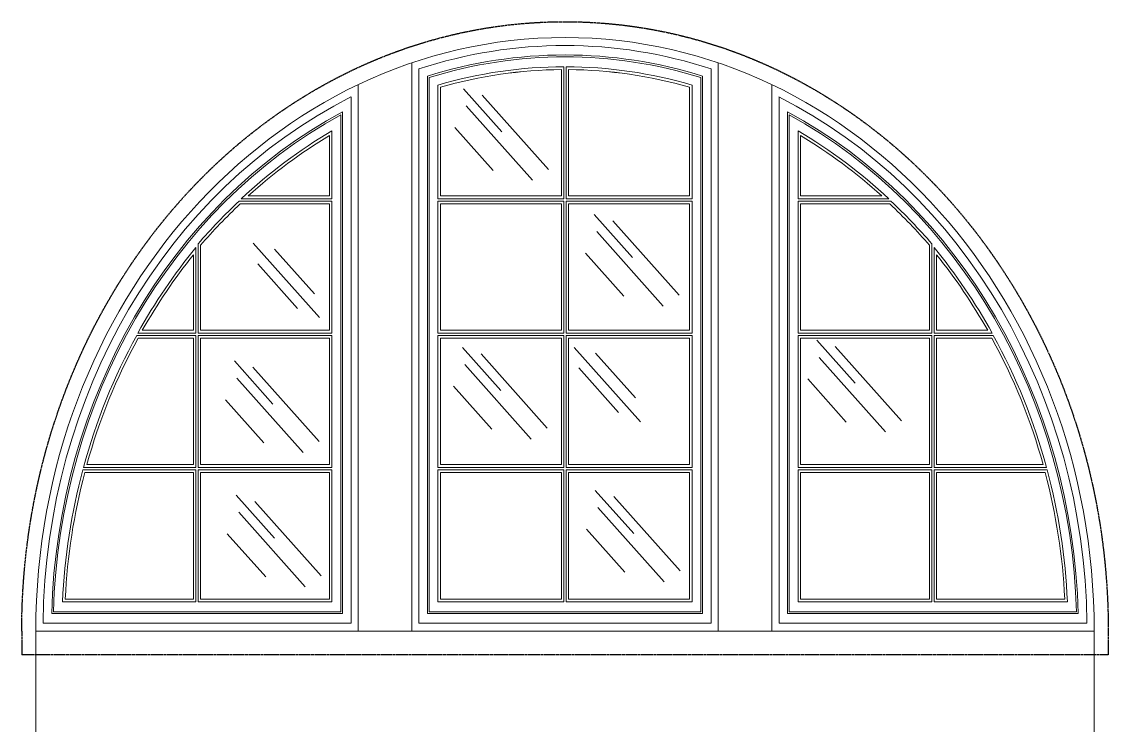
# Model space of a CAD drawing. Header units: inches. Extents: x -6116765 to 6074085, y -988255 to 3489801.
# Drawn here: x -3070241 to -2281770, y 1997135 to 2508146 of the extents above; entities that cross this region are included whole.
import ezdxf

# ---------------------------------------------------------------- set-up
doc = ezdxf.new("R2010")
doc.units = ezdxf.units.IN
doc.linetypes.add('HIDDEN', pattern=[0.375, 0.25, -0.125])
for name, color, linetype, lineweight in [('0_11mm_Line_Weight', 8, 'Continuous', 9), ('0_20mm_Line_Weight', 3, 'Continuous', 20), ('Window_Elevations', 1, 'Continuous', 18)]:
    doc.layers.add(name, color=color, linetype=linetype, lineweight=lineweight)
for name, color, linetype in [('HATCH', 7, 'Continuous'), ('Structural_Concrete', 250, 'Continuous'), ('Wall', 7, 'Continuous')]:
    doc.layers.add(name, color=color, linetype=linetype)

# ---------------------------------------------------------------- blocks, each defined once
blk = doc.blocks.new('A$C01F11D14')
at = {"layer": 'HATCH', "color": 8}
for p, q in [((165.2, 153.3), (301.5, 289.6)), ((0, 34.6), (235.5, 270.1)), ((57, 0), (292.5, 235.5)), ((196.8, 30.8), (333.1, 167.1))]:
    blk.add_line(p, q, dxfattribs=at)
blk = doc.blocks.new('A$C03C83EC0')
at = {"layer": 'HATCH', "color": 8}
for p, q in [((0, 0), (235.5, 235.5)), ((18.1, 75.6), (159.3, 216.9)), ((78.1, 29.4), (219.4, 170.7))]:
    blk.add_line(p, q, dxfattribs=at)
blk = doc.blocks.new('doors_windows_set')
at = {"layer": '0_11mm_Line_Weight'}
for p, q in [((12558.1, 9003.6), (12558.1, 10802.5)), ((13646.7, 9003.6), (13646.7, 10802.5)), ((12583.5, 10783.6), (12583.5, 9029)), ((13621.3, 9029), (13621.3, 10783.6)), ((12367.7, 10733.5), (12367.7, 9003.6)), ((13837.1, 10733.5), (13837.1, 9003.6)), ((12342.3, 9029), (12342.3, 10694.7)), ((13862.5, 9029), (13862.5, 10694.7)), ((11791.6, 9947.1), (11791.6, 10218)), ((14413.3, 9947.1), (14413.3, 10218)), ((11782.6, 9956.1), (11782.6, 10194.8)), ((14422.3, 9956.1), (14422.3, 10194.8)), ((11584.8, 9947.1), (11791.6, 9947.1)), ((11601.1, 9956.1), (11782.6, 9956.1)), ((14620, 9947.1), (14413.3, 9947.1)), ((14603.7, 9956.1), (14422.3, 9956.1)), ((13089.7, 9105.2), (12659.7, 9105.2)), ((13545.1, 9105.2), (13115.1, 9105.2)), ((11248.6, 9029), (12342.3, 9029)), ((12583.5, 9029), (13621.3, 9029)), ((14956.3, 9029), (13862.5, 9029))]:
    blk.add_line(p, q, dxfattribs=at)
for points in [[(13591.3, 10760.9), (13591.3, 9059), (12613.5, 9059), (12613.5, 10760.9)], [(13585.3, 10756.4), (13585.3, 9065), (12619.5, 9065), (12619.5, 10756.4)], [(12312.3, 10647.7), (12312.3, 9059), (11279.2, 9059), (11279.5, 9067.2)], [(12306.3, 10638.1), (12306.3, 9065), (11285.2, 9065)], [(13892.5, 10647.7), (13892.5, 9059), (14925.6, 9059), (14925.4, 9067.2)], [(13898.5, 10638.1), (13898.5, 9065), (14919.6, 9065)]]:
    blk.add_lwpolyline(points, dxfattribs=at)
for points in [[(12650.7, 10372.5), (13098.7, 10372.5), (13098.7, 10790.5, 0.063454), (12650.7, 10732.4)], [(12659.7, 10381.5), (13089.7, 10381.5), (13089.7, 10781.4, 0.0612), (12659.7, 10725.5)], [(13554.1, 10372.5), (13106.1, 10372.5), (13106.1, 10790.5, -0.063454), (13554.1, 10732.4)], [(13545.1, 10381.5), (13115.1, 10381.5), (13115.1, 10781.4, -0.0612), (13545.1, 10725.5)], [(11952.1, 10372.5), (12274.8, 10372.5), (12274.8, 10587.3, 0.0522), (11952.1, 10372.5)], [(14252.8, 10372.5), (13930.1, 10372.5), (13930.1, 10587.3, -0.0522), (14252.8, 10372.5)], [(11945, 10365.1), (12274.8, 10365.1), (12274.8, 9947.1), (11799, 9947.1), (11799, 10229.5, -0.02399)], [(14259.9, 10365.1), (13930.1, 10365.1), (13930.1, 9947.1), (14405.9, 9947.1), (14405.9, 10229.5, 0.02399)], [(11581.2, 9939.7), (11791.6, 9939.7), (11791.6, 9521.7), (11392, 9521.7, -0.066238), (11581.2, 9939.7)], [(14623.6, 9939.7), (14413.3, 9939.7), (14413.3, 9521.7), (14812.8, 9521.7, 0.066238), (14623.6, 9939.7)], [(11390.3, 9514.3), (11791.6, 9514.3), (11791.6, 9096.2), (11317.9, 9096.2, -0.061179), (11390.3, 9514.3)], [(14814.6, 9514.3), (14413.3, 9514.3), (14413.3, 9096.2), (14887, 9096.2, 0.061179), (14814.6, 9514.3)]]:
    blk.add_lwpolyline(points, format="xyb", close=True, dxfattribs=at)
for points in [[(11977.3, 10381.5), (12265.8, 10381.5), (12265.8, 10572.3, 0.046775), (11977.3, 10381.5, 2.835836)], [(14227.5, 10381.5), (13939.1, 10381.5), (13939.1, 10572.3, -0.046775), (14227.5, 10381.5, -2.835836)], [(11948.3, 10356.1), (12265.8, 10356.1), (12265.8, 9956.1), (11808, 9956.1), (11808, 10225.8, -0.023149), (11948.3, 10356.1, -0.36618)], [(14256.6, 10356.1), (13939.1, 10356.1), (13939.1, 9956.1), (14396.9, 9956.1), (14396.9, 10225.8, 0.023149), (14256.6, 10356.1, 0.36618)], [(11586.2, 9930.7), (11782.6, 9930.7), (11782.6, 9530.7), (11404.2, 9530.7, -0.063754), (11586.2, 9930.7, -3.514386)], [(14618.6, 9930.7), (14422.3, 9930.7), (14422.3, 9530.7), (14800.7, 9530.7, 0.063754), (14618.6, 9930.7, 3.514386)], [(11397, 9505.3), (11782.6, 9505.3), (11782.6, 9105.2), (11327.3, 9105.2, -0.058841), (11397, 9505.3, -0.745222)], [(14807.9, 9505.3), (14422.3, 9505.3), (14422.3, 9105.2), (14877.5, 9105.2, 0.058841), (14807.9, 9505.3, 0.745222)]]:
    blk.add_lwpolyline(points, format="xyb", dxfattribs=at)
for points in [[(12650.7, 9947.1), (13098.7, 9947.1), (13098.7, 10365.1), (12650.7, 10365.1)], [(12659.7, 9956.1), (13089.7, 9956.1), (13089.7, 10356.1), (12659.7, 10356.1)], [(13106.1, 9947.1), (13554.1, 9947.1), (13554.1, 10365.1), (13106.1, 10365.1)], [(13115.1, 9956.1), (13545.1, 9956.1), (13545.1, 10356.1), (13115.1, 10356.1)], [(11799, 9521.7), (12274.8, 9521.7), (12274.8, 9939.7), (11799, 9939.7)], [(12650.7, 9521.7), (13098.7, 9521.7), (13098.7, 9939.7), (12650.7, 9939.7)], [(13106.1, 9521.7), (13554.1, 9521.7), (13554.1, 9939.7), (13106.1, 9939.7)], [(14405.9, 9521.7), (13930.1, 9521.7), (13930.1, 9939.7), (14405.9, 9939.7)], [(11808, 9530.7), (12265.8, 9530.7), (12265.8, 9930.7), (11808, 9930.7)], [(12659.7, 9530.7), (13089.7, 9530.7), (13089.7, 9930.7), (12659.7, 9930.7)], [(13115.1, 9530.7), (13545.1, 9530.7), (13545.1, 9930.7), (13115.1, 9930.7)], [(14396.9, 9530.7), (13939.1, 9530.7), (13939.1, 9930.7), (14396.9, 9930.7)], [(11799, 9096.2), (12274.8, 9096.2), (12274.8, 9514.3), (11799, 9514.3)], [(11808, 9105.2), (12265.8, 9105.2), (12265.8, 9505.3), (11808, 9505.3)], [(12650.7, 9096.2), (13098.7, 9096.2), (13098.7, 9514.3), (12650.7, 9514.3)], [(12659.7, 9105.2), (13089.7, 9105.2), (13089.7, 9505.3), (12659.7, 9505.3)], [(13106.1, 9096.2), (13554.1, 9096.2), (13554.1, 9514.3), (13106.1, 9514.3)], [(13115.1, 9105.2), (13545.1, 9105.2), (13545.1, 9505.3), (13115.1, 9505.3)], [(14405.9, 9096.2), (13930.1, 9096.2), (13930.1, 9514.3), (14405.9, 9514.3)], [(14396.9, 9105.2), (13939.1, 9105.2), (13939.1, 9505.3), (14396.9, 9505.3)]]:
    blk.add_lwpolyline(points, close=True, dxfattribs=at)
for centre, radius, start, end in [((13102.4, 9003.5), 1854.2, 73.7485, 106.2514), ((13102.4, 9003.5), 1824.2, 74.4541, 105.5459), ((13102.4, 9003.5), 1818.2, 74.5977, 105.4023), ((13102.4, 9003.5), 1778, 90.4093, 104.4178), ((13102.4, 9003.5), 1778, 75.5822, 89.5907), ((13102.1, 9003.9), 1853.7, 114.1955, 179.2229), ((13102.8, 9003.9), 1853.7, 0.7771, 65.8045), ((13102.1, 9003.9), 1823.7, 115.6609, 178.2673), ((13102.1, 9003.9), 1817.7, 115.962, 178.0724), ((13102.8, 9003.9), 1823.7, 1.7327, 64.3391), ((13102.8, 9003.9), 1817.7, 1.9276, 64.038), ((13102.4, 9003.5), 1787, 137.1844, 148.1278), ((13102.4, 9003.5), 1787, 31.8722, 42.8156), ((13102.4, 9003.5), 1778, 137.9294, 147.6044), ((13102.4, 9003.5), 1778, 32.3956, 42.0706)]:
    blk.add_arc(centre, radius, start, end, dxfattribs=at)
at = {"layer": '0_20mm_Line_Weight'}
blk.add_line((11223, 9003.6), (14982.2, 9003.6), dxfattribs=at)
at = {"layer": 'Structural_Concrete', "color": 2, "linetype": 'HIDDEN', "ltscale": 10}
for p, q in [((11172.8, 9003.6), (11172.8, 8928.6)), ((15032, 9003.6), (15032, 8928.6)), ((11172.8, 8928.6), (15032, 8928.6))]:
    blk.add_line(p, q, dxfattribs=at)
blk.add_arc((13102.4, 9003.5), 1929.6, 0.005, 179.995, dxfattribs=at)
at = {"layer": 'Window_Elevations', "color": 2}
for p, q in [((11222.8, 9003.6), (11222.8, 8597.2)), ((14982, 9003.6), (14982, 8597.2))]:
    blk.add_line(p, q, dxfattribs=at)
blk.add_arc((13102.4, 9003.5), 1879.6, 0.0051, 179.9949, dxfattribs=at)
at = {"layer": '0_11mm_Line_Weight'}
for name, p in [('A$C01F11D14', (13161.2, 10430.9)), ('A$C01F11D14', (12696.9, 10032.8)), ('A$C03C83EC0', (13974.6, 9996)), ('A$C01F11D14', (11906.8, 9634.8)), ('A$C03C83EC0', (12834.3, 9666.4)), ('A$C01F11D14', (13165.2, 9611.8)), ('A$C01F11D14', (13975.3, 9569.2)), ('A$C01F11D14', (12693.2, 9159.3)), ('A$C01F11D14', (13968.7, 9144.2))]:
    blk.add_blockref(name, p, dxfattribs=at)

msp = doc.modelspace()

# ---------------------------------------------------------------- block references
at = {"layer": 'Wall', "xscale": -204.3088964924482, "yscale": 229.3845259082618, "zscale": 204.3088964924482}
msp.add_blockref('doors_windows_set', (936.069, 266.519), dxfattribs=at)

doc.saveas('drawing.dxf')
